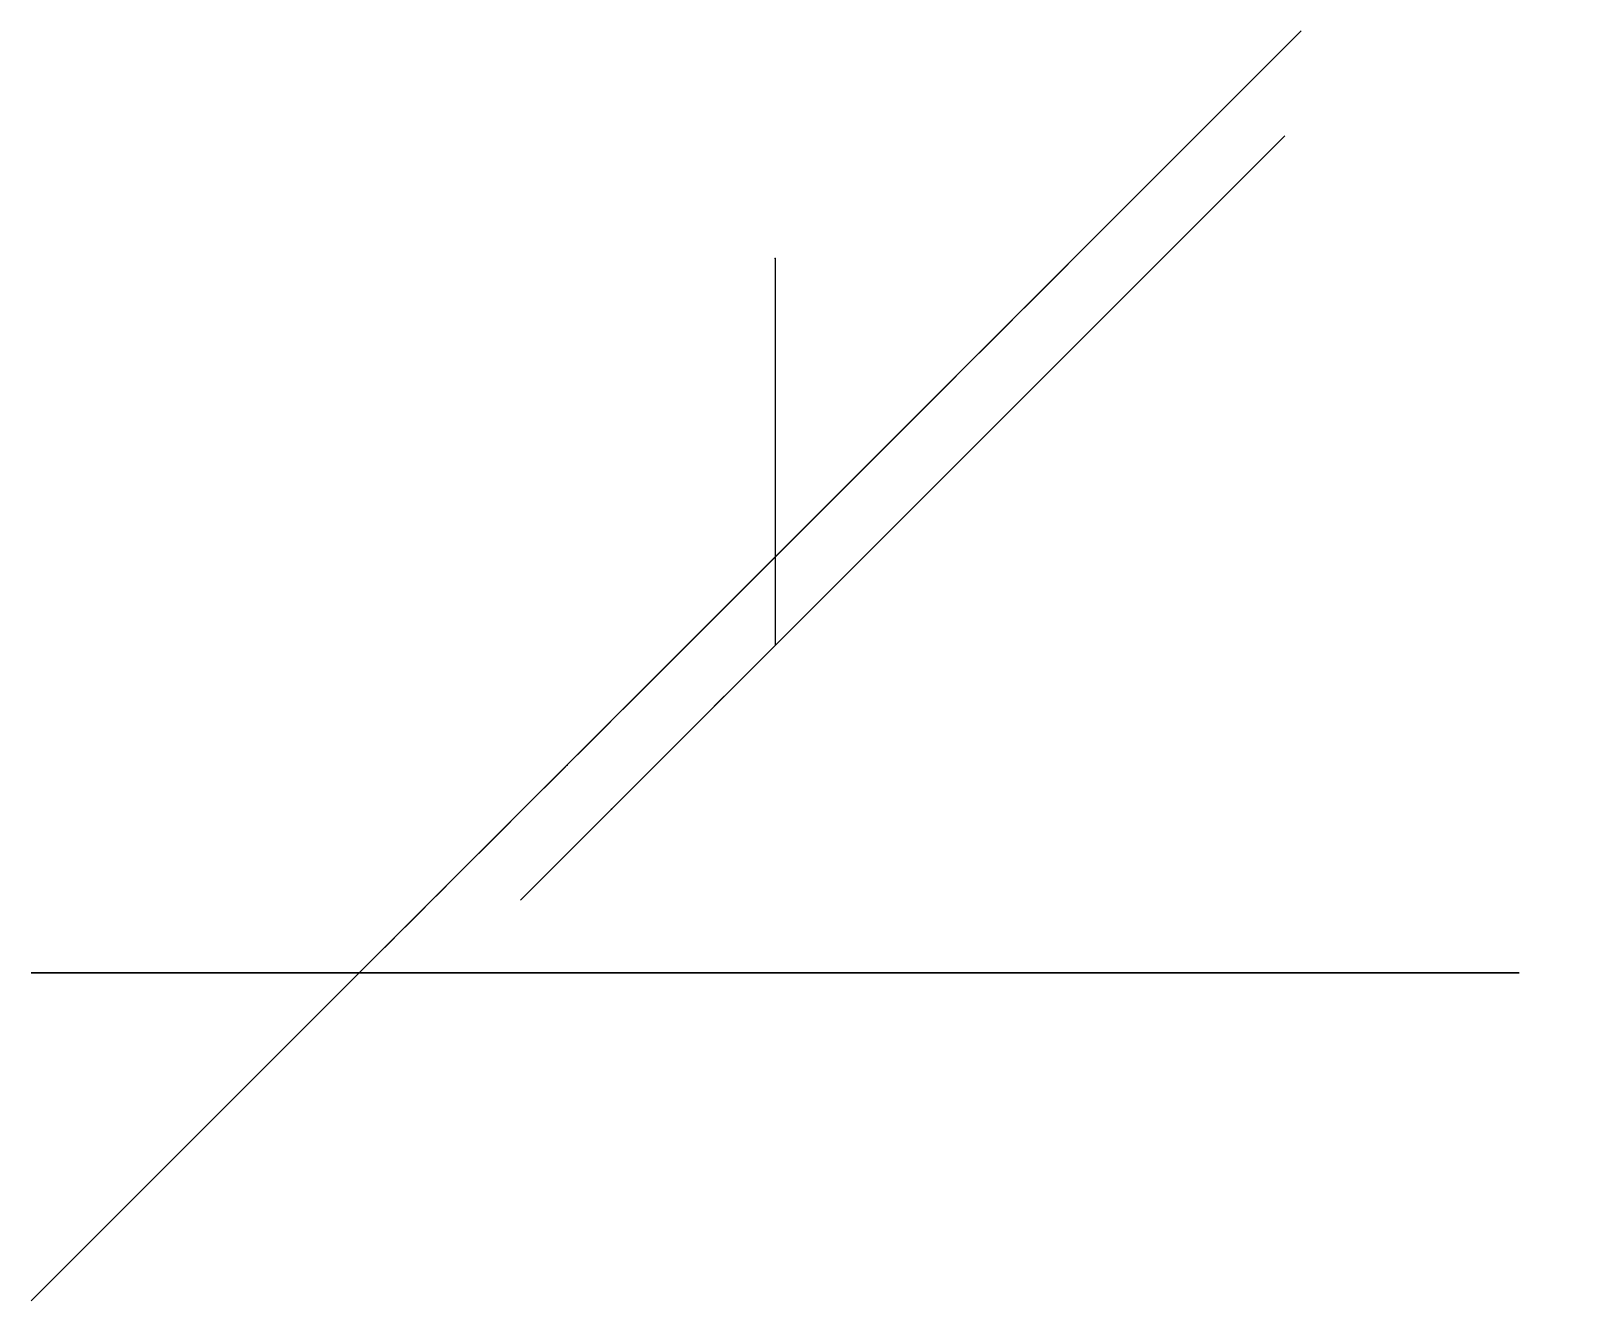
# Model space of a CAD drawing. Header units: centimetres. Extents: x -2.5 to 2.71, y -1.1 to 3.16.
import ezdxf

# ---------------------------------------------------------------- set-up
doc = ezdxf.new("R2010")
doc.units = ezdxf.units.CM
doc.header["$MEASUREMENT"] = 0
for name, color, linetype in [('Measured_Reflector v2_Sketch1', 7, 'Continuous'), ('Measured_Reflector v2_Sketch10', 7, 'Continuous'), ('Measured_Reflector v2_Sketch11', 7, 'Continuous'), ('Measured_Reflector v2_Sketch12', 7, 'Continuous'), ('Measured_Reflector v2_Sketch2', 7, 'Continuous'), ('Measured_Reflector v2_Sketch3', 7, 'Continuous'), ('Measured_Reflector v2_Sketch4', 7, 'Continuous'), ('Measured_Reflector v2_Sketch5', 7, 'Continuous'), ('Measured_Reflector v2_Sketch6', 7, 'Continuous'), ('Measured_Reflector v2_Sketch7', 7, 'Continuous'), ('Measured_Reflector v2_Sketch8', 7, 'Continuous'), ('Measured_Reflector v2_Sketch9', 7, 'Continuous')]:
    doc.layers.add(name, color=color, linetype=linetype)

msp = doc.modelspace()

# ---------------------------------------------------------------- linework, layer by layer
at = {"layer": 'Measured_Reflector v2_Sketch1', "extrusion": (0, 1, 0)}
msp.add_circle((0, 0), 2.5, dxfattribs=at)
at = {"layer": 'Measured_Reflector v2_Sketch1'}
msp.add_point((0, 0), dxfattribs=at)
at = {"layer": 'Measured_Reflector v2_Sketch10'}
for p, q in [((-0.8556, 0.2444, -1), (1.7127, 2.8127, -1)), ((1.7127, 2.8127, 1), (-0.8556, 0.2444, 1)), ((1.7127, 2.8127, -1), (1.7127, 2.8127, 1)), ((-0.8556, 0.2444, 1), (1.1515, 2.2515, 1)), ((1.1515, 2.2515, -1), (-0.8556, 0.2444, -1)), ((-0.8556, 0.2444, -1), (-0.8556, 0.2444, 1))]:
    msp.add_line(p, q, dxfattribs=at)
at = {"layer": 'Measured_Reflector v2_Sketch10', "extrusion": (-0.707107, 0.707107, 0)}
msp.add_ellipse((0, 1.1), major_axis=(0.75, 0.75), ratio=0.707107, dxfattribs=at)
at = {"layer": 'Measured_Reflector v2_Sketch10'}
msp.add_point((-0.55, 0.55), dxfattribs=at)
at = {"layer": 'Measured_Reflector v2_Sketch11'}
msp.add_point((0, 0), dxfattribs=at)
at = {"layer": 'Measured_Reflector v2_Sketch12'}
msp.add_point((0, 0), dxfattribs=at)
at = {"layer": 'Measured_Reflector v2_Sketch2'}
msp.add_point((0, 2.4), dxfattribs=at)
at = {"layer": 'Measured_Reflector v2_Sketch3'}
msp.add_point((0, 0), dxfattribs=at)
at = {"layer": 'Measured_Reflector v2_Sketch4'}
msp.add_point((0, 0), dxfattribs=at)
at = {"layer": 'Measured_Reflector v2_Sketch5'}
msp.add_point((0, 0), dxfattribs=at)
at = {"layer": 'Measured_Reflector v2_Sketch6'}
for p, q in [((1.7678, 3.1648, -5.1903), (-2.4992, -1.1022, -5.1903)), ((-2.4992, -1.1022, 4), (1.7678, 3.1648, 4)), ((1.7678, 3.1648, 4), (1.7678, 3.1648, -5.1903)), ((-2.4992, -1.1022, -5.1903), (-2.4992, -1.1022, 4))]:
    msp.add_line(p, q, dxfattribs=at)
msp.add_point((0, 1.397, 1.5), dxfattribs=at)
at = {"layer": 'Measured_Reflector v2_Sketch7'}
msp.add_line((-1.397, 0, 2.0733), (-1.397, 0, -2.0733), dxfattribs=at)
at = {"layer": 'Measured_Reflector v2_Sketch7', "extrusion": (0, -1, 0)}
msp.add_circle((0, 0), 0.75, dxfattribs=at)
msp.add_arc((0, 0), 2.5, 236.0271, 123.9729, dxfattribs=at)
at = {"layer": 'Measured_Reflector v2_Sketch7'}
msp.add_point((0, 0), dxfattribs=at)
at = {"layer": 'Measured_Reflector v2_Sketch8'}
msp.add_line((0, 2.4), (0, 1.1), dxfattribs=at)
for p in [(0, 2.4), (0, 0)]:
    msp.add_point(p, dxfattribs=at)
at = {"layer": 'Measured_Reflector v2_Sketch9'}
for p, q in [((-1.0041, 0.3929, -1), (1.0041, 2.4011, -1)), ((0, 1.397, 1), (1.0041, 2.4011, 1)), ((1.003, 2.4, 2.29), (1.003, 2.4, -2.29)), ((0, 1.397, 1), (-1.0041, 0.3929, 1)), ((0, 1.397), (0, 1.397, 3)), ((0, 1.397), (0, 1.397, 1)), ((-1.0041, 0.3929, 1), (-1.0041, 0.3929, -1)), ((-1.397, 0, -2.0733), (-1.397, 0, 2.0733))]:
    msp.add_line(p, q, dxfattribs=at)
at = {"layer": 'Measured_Reflector v2_Sketch9', "extrusion": (-0.707107, 0.707107, 0)}
for start_param, end_param in [(4.119451, 5.125216), (1.15797, 2.163734)]:
    msp.add_ellipse((0, 1.397), major_axis=(2.5, 2.5), ratio=0.707107, start_param=start_param, end_param=end_param, dxfattribs=at)
at = {"layer": 'Measured_Reflector v2_Sketch9'}
msp.add_point((-0.6985, 0.6985), dxfattribs=at)

doc.saveas('drawing.dxf')
